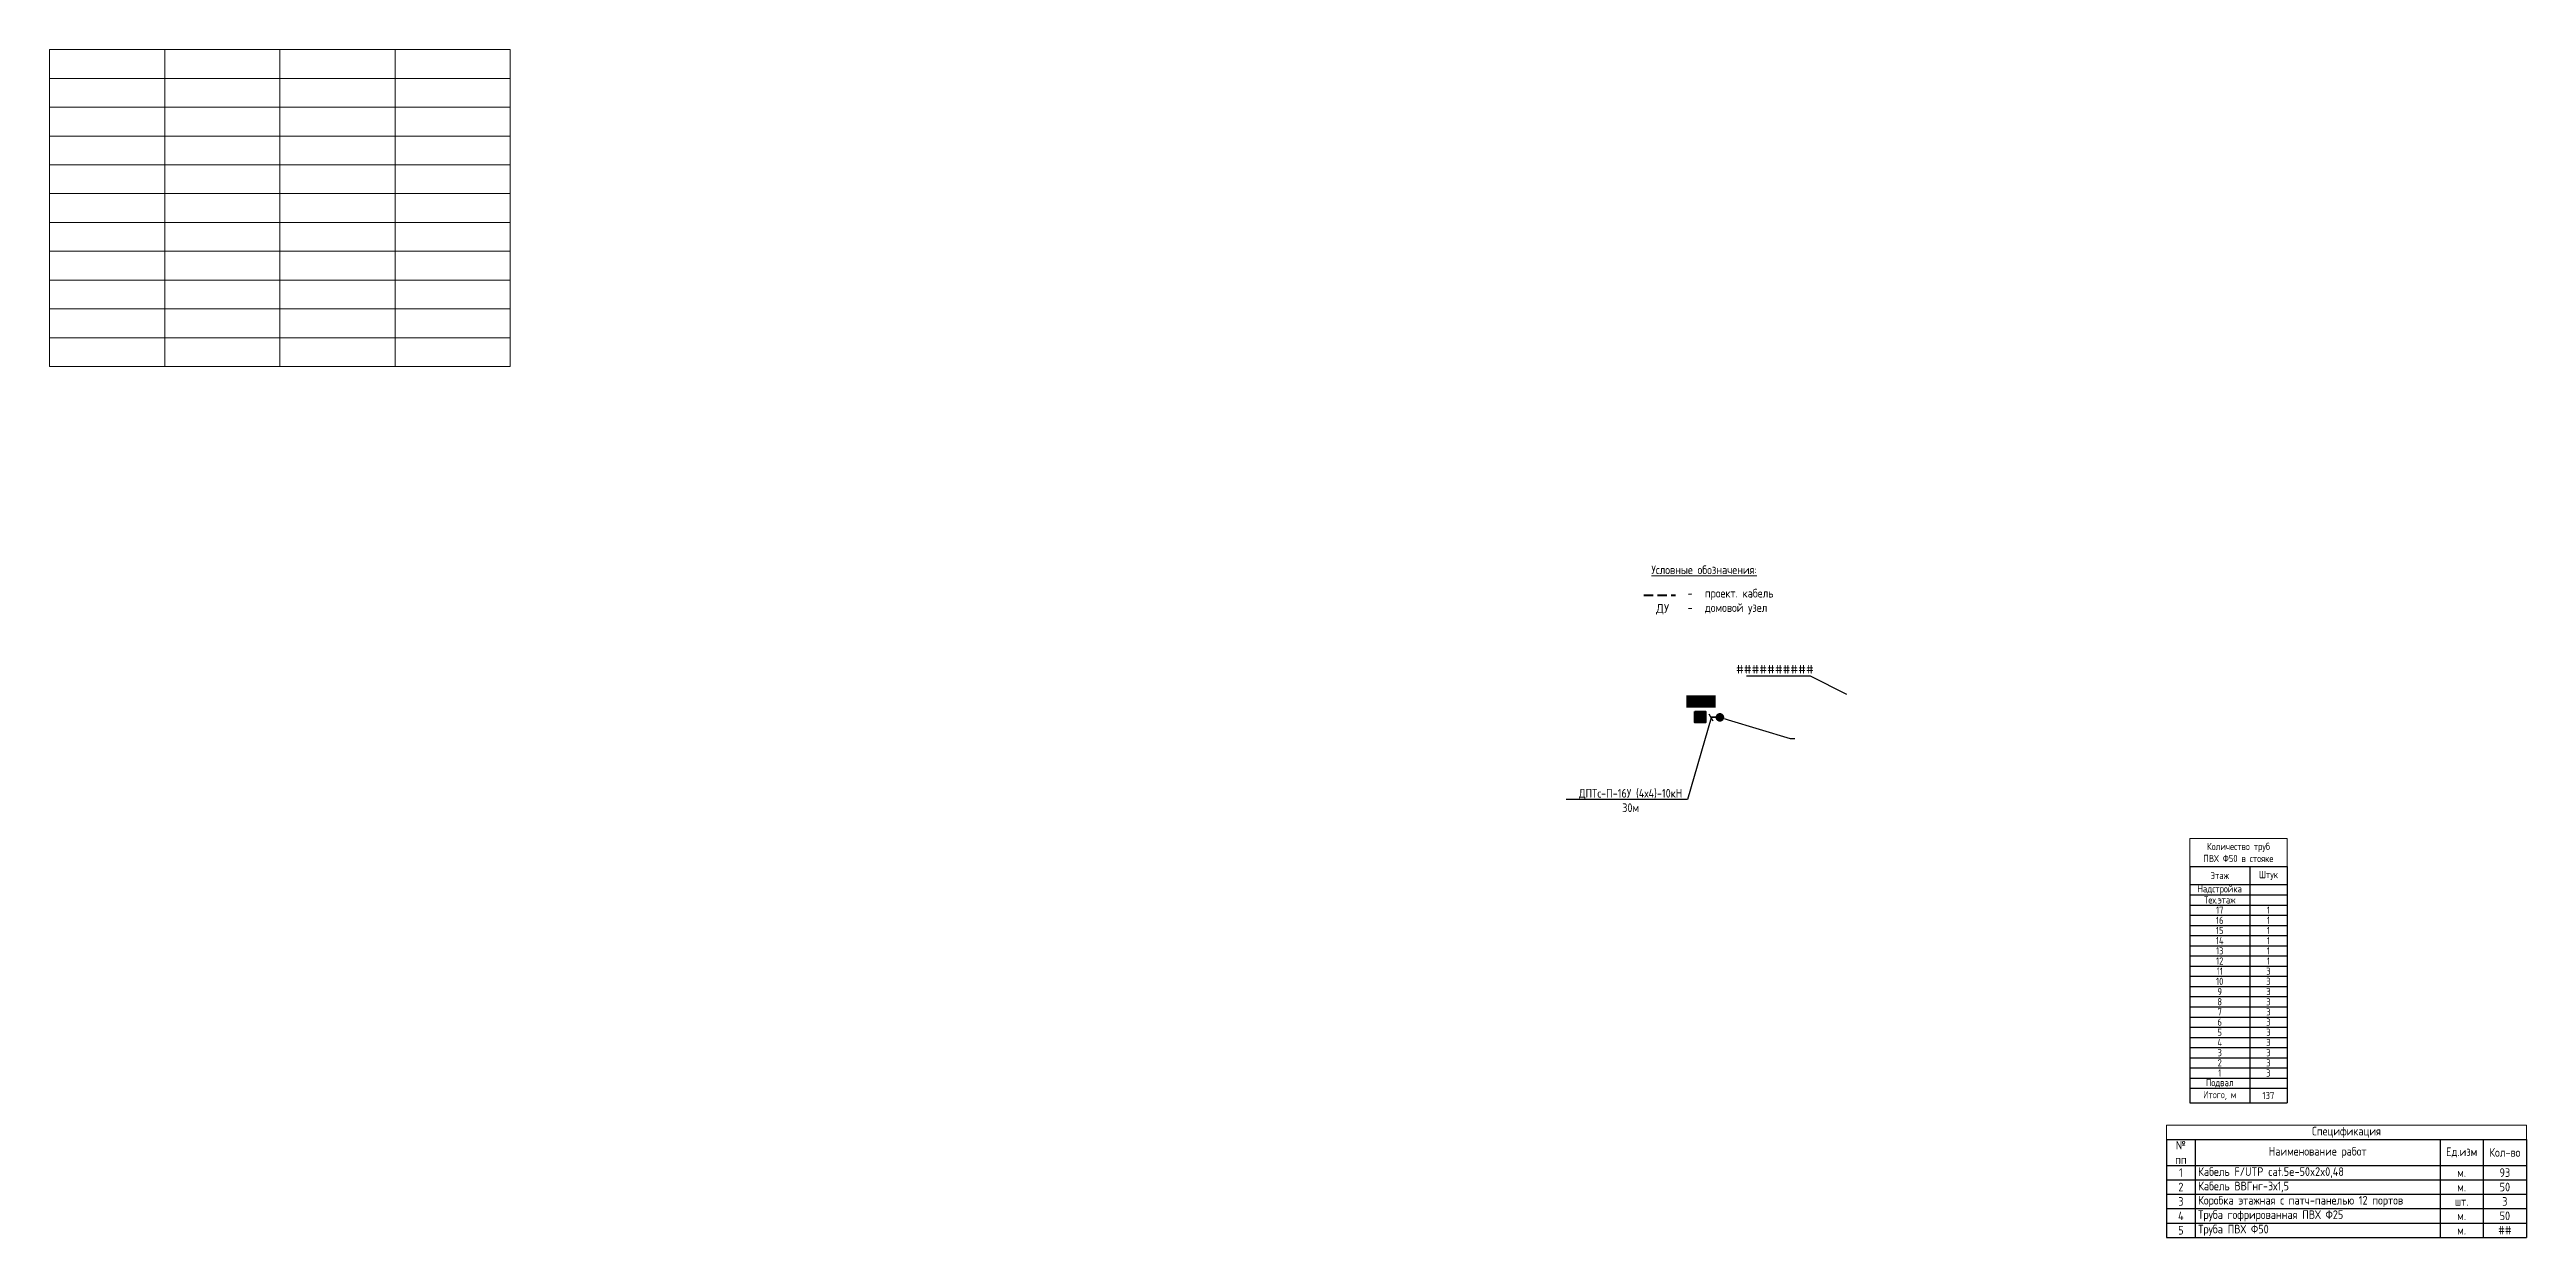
# Model space of a CAD drawing. Header units: millimetres. Extents: x -6680 to 6456, y 1671 to 6150.
# Drawn here: x -6680 to -5820, y 2478 to 2890 of the extents above; entities that cross this region are included whole.
import ezdxf
from ezdxf import colors
from ezdxf.entities.mleader import LeaderData, LeaderLine
from ezdxf.math import Vec2, Vec3

# ---------------------------------------------------------------- set-up
doc = ezdxf.new("R2010")
doc.units = ezdxf.units.MM
doc.linetypes.add('HIDDEN2', pattern=[4.7625, 3.175, -1.5875])
doc.styles.add('AViewportNPage', font='isocpeur.ttf')
doc.styles.add('мой', font='GOST_Common.ttf', dxfattribs={"width": 0.9, "height": 3})

# ---------------------------------------------------------------- blocks, each defined once
blk = doc.blocks.new('_Oblique')
at = {"color": 0, "linetype": 'ByBlock', "lineweight": -2}
blk.add_line((-0.5, -0.5), (0.5, 0.5), dxfattribs=at)
blk = doc.blocks.new('ДУ')
at = {"linetype": 'HIDDEN2', "lineweight": 40, "true_color": 0xffffff}
h = blk.add_hatch(color=7, dxfattribs=at)
h.dxf.hatch_style = 1
h.paths.add_polyline_path([(5, 5), (0, 5), (0, 0), (5, 0)])
at = {"color": 7, "lineweight": 40}
for points in [[(0, 5), (5, 5), (5, 0), (0, 0)], [(0, 2.5), (2.5, 5), (5, 2.5), (2.5, 0)]]:
    blk.add_lwpolyline(points, close=True, dxfattribs=at)
blk = doc.blocks.new('_Dot')
at = {"color": 0, "linetype": 'ByBlock', "lineweight": -2}
blk.add_line((-0.5, 0), (-1, 0), dxfattribs=at)
at = {"color": 0, "linetype": 'ByBlock', "lineweight": 20, "const_width": 0.5}
blk.add_lwpolyline([(-0.25, 0, 1), (0.25, 0, 1)], format="xyb", close=True, dxfattribs=at)
blk = doc.blocks.new('_None')
blk = doc.blocks.new('*T88')
at = {"color": 0, "linetype": 'ByBlock', "lineweight": -2, "transparency": 16777216}
for p, q in [((0, -5), (125, -5)), ((95, -14), (110, -14)), ((95, -14), (95, -39)), ((110, -14), (110, -39)), ((125, -14), (125, -39)), ((10, -19), (125, -19)), ((10, -24), (125, -24)), ((10, -29), (125, -29)), ((10, -34), (125, -34)), ((10, -39), (125, -39))]:
    blk.add_line(p, q, dxfattribs=at)
at = {"linetype": 'ByBlock', "lineweight": -2, "transparency": 16777216}
for p, q in [((0, -5), (0, -39)), ((10, -5), (10, -39)), ((95, -5), (95, -14)), ((110, -5), (110, -14)), ((125, -5), (125, -14)), ((0, -14), (95, -14)), ((110, -14), (125, -14)), ((0, -19), (10, -19)), ((0, -24), (10, -24)), ((0, -29), (10, -29)), ((0, -34), (10, -34)), ((0, -39), (10, -39))]:
    blk.add_line(p, q, dxfattribs=at)
at = {"layer": 'Defpoints', "color": 8, "linetype": 'ByBlock', "lineweight": 0, "transparency": 16777216}
for p, q in [((0, 0), (125, 0)), ((0, 0), (0, -5)), ((125, 0), (125, -5))]:
    blk.add_line(p, q, dxfattribs=at)
at = {"color": 0, "linetype": 'Continuous', "lineweight": 15, "transparency": 16777216, "char_height": 3, "attachment_point": 5, "style": 'мой'}
for s, insert, width in [('№ пп', (5, -9.5), 7), ('Наименование работ^J', (52.5, -9.5), 82), ('{\\C7;Спецификация\\P}', (62.5, -2.5), 122), ('Ед.изм', (102.5, -9.5), 12), ('Кол-во', (117.5, -9.5), 12), ('1', (5, -16.5), 7), ('м.', (102.5, -16.5), 13), ('93', (117.5, -16.5), 13), ('3', (5, -26.5), 7), ('2', (5, -21.5), 7), ('м.', (102.5, -21.5), 13), ('50', (117.5, -21.5), 13), ('3', (117.5, -26.5), 13), ('4', (5, -31.5), 7), ('шт.', (102.5, -26.5), 13), ('м.', (102.5, -31.5), 13), ('50', (117.5, -31.5), 13), ('5', (5, -36.5), 7), ('м.', (102.5, -36.5), 13), ('##', (117.5, -36.5), 13)]:
    blk.add_mtext(s, dxfattribs=dict(at, insert=insert, width=width))
at = {"linetype": 'Continuous', "lineweight": 15, "transparency": 16777216, "char_height": 3, "width": 83, "attachment_point": 4, "style": 'мой'}
for s, insert in [('Кабель F/UTP cat.5e-50x2x0,48', (11, -16.5)), ('Кабель ВВГнг-3х1,5', (11, -21.5)), ('Коробка этажная с патч-панелью 12 портов', (11, -26.5)), ('Труба гофрированная ПВХ Ф25', (11, -31.5)), ('Труба ПВХ Ф50', (11, -36.5))]:
    blk.add_mtext(s, dxfattribs=dict(at, insert=insert))
blk = doc.blocks.new('*T89')
at = {"color": 0, "linetype": 'ByBlock', "lineweight": -2, "transparency": 16777216}
for p, q in [((0, -9.67), (33.84, -9.67)), ((0, -9.67), (0, -91.67)), ((0, -16), (33.84, -16)), ((20.84, -9.67), (20.84, -91.67)), ((33.84, -9.67), (33.84, -91.67)), ((0, -19.54), (33.84, -19.54)), ((0, -23.07), (33.84, -23.07)), ((0, -26.6), (33.84, -26.6)), ((0, -30.14), (33.84, -30.14)), ((0, -33.67), (33.84, -33.67)), ((0, -37.2), (33.84, -37.2)), ((0, -40.74), (33.84, -40.74)), ((0, -44.27), (33.84, -44.27)), ((0, -47.8), (33.84, -47.8)), ((0, -51.34), (33.84, -51.34)), ((0, -54.87), (33.84, -54.87)), ((0, -58.4), (33.84, -58.4)), ((0, -61.94), (33.84, -61.94)), ((0, -65.47), (33.84, -65.47)), ((0, -69), (33.84, -69)), ((0, -72.54), (33.84, -72.54)), ((0, -76.07), (33.84, -76.07)), ((0, -79.6), (33.84, -79.6)), ((0, -83.14), (33.84, -83.14)), ((0, -86.67), (33.84, -86.67)), ((0, -91.67), (33.84, -91.67))]:
    blk.add_line(p, q, dxfattribs=at)
at = {"layer": 'Defpoints', "color": 8, "linetype": 'ByBlock', "lineweight": 0, "transparency": 16777216}
for p, q in [((0, 0), (33.84, 0)), ((0, 0), (0, -9.67)), ((33.84, 0), (33.84, -9.67))]:
    blk.add_line(p, q, dxfattribs=at)
at = {"linetype": 'ByBlock', "lineweight": 18, "transparency": 16777216, "char_height": 2.5, "attachment_point": 5, "style": 'мой'}
for s, insert, width in [('{\\C7;Количество труб \\PПВХ Ф50 в стояке\\P}', (16.92, -4.83), 31.8394), ('Этаж', (10.42, -12.84), 18.8394), ('Штук', (27.34, -12.84), 11)]:
    blk.add_mtext(s, dxfattribs=dict(at, insert=insert, width=width))
at = {"color": 0, "linetype": 'ByBlock', "lineweight": 18, "transparency": 16777216, "char_height": 2.5, "attachment_point": 5, "style": 'мой'}
for s, insert, width in [('Надстройка', (10.42, -17.77), 18.8394), ('Тех.этаж', (10.42, -21.3), 18.8394), ('17', (10.42, -24.84), 18.8394), ('1', (27.34, -24.84), 11), ('14', (10.42, -35.44), 18.8394), ('16', (10.42, -28.37), 18.8394), ('15', (10.42, -31.9), 18.8394), ('1', (27.34, -28.37), 11), ('1', (27.34, -31.9), 11), ('1', (27.34, -35.44), 11), ('13', (10.42, -38.97), 18.8394), ('12', (10.42, -42.5), 18.8394), ('1', (27.34, -38.97), 11), ('1', (27.34, -42.5), 11), ('10', (10.42, -49.57), 18.8394), ('11', (10.42, -46.04), 18.8394), ('3', (27.34, -46.04), 11), ('3', (27.34, -49.57), 11), ('7', (10.42, -60.17), 18.8394), ('9', (10.42, -53.1), 18.8394), ('8', (10.42, -56.64), 18.8394), ('3', (27.34, -53.1), 11), ('3', (27.34, -56.64), 11), ('3', (27.34, -60.17), 11), ('6', (10.42, -63.7), 18.8394), ('5', (10.42, -67.24), 18.8394), ('3', (27.34, -63.7), 11), ('3', (27.34, -67.24), 11), ('4', (10.42, -70.77), 18.8394), ('3', (10.42, -74.3), 18.8394), ('2', (10.42, -77.84), 18.8394), ('3', (27.34, -70.77), 11), ('3', (27.34, -74.3), 11), ('3', (27.34, -77.84), 11), ('Подвал', (10.42, -84.9), 18.8394), ('1', (10.42, -81.37), 18.8394), ('3', (27.34, -81.37), 11), ('Итого, м', (10.42, -89.17), 18.8394), ('137', (27.34, -89.17), 11)]:
    blk.add_mtext(s, dxfattribs=dict(at, insert=insert, width=width))
blk = doc.blocks.new('*U125')
at = {"color": 7, "linetype": 'Continuous', "lineweight": 20}
blk.add_lwpolyline([(-20, 5), (20, 5), (20, -5), (-20, -5)], close=True, dxfattribs=at)
blk = doc.blocks.new('*U126')
at = {"color": 0, "linetype": 'ByBlock', "lineweight": -2, "transparency": 16777216}
for p in [(0, 100), (40, 100), (80, 100), (120, 100), (0, 90), (40, 90), (80, 90), (120, 90), (0, 80), (40, 80), (80, 80), (120, 80), (0, 70), (40, 70), (80, 70), (120, 70), (0, 60), (40, 60), (80, 60), (120, 60), (0, 50), (40, 50), (80, 50), (120, 50), (0, 40), (40, 40), (80, 40), (120, 40), (0, 30), (40, 30), (80, 30), (120, 30), (0, 20), (40, 20), (80, 20), (120, 20), (0, 10), (40, 10), (80, 10), (120, 10), (0, 0), (40, 0), (80, 0), (120, 0)]:
    blk.add_blockref('*U125', p, dxfattribs=at)

msp = doc.modelspace()

# ---------------------------------------------------------------- linework, layer by layer
at = {"color": 5, "linetype": 'HIDDEN2', "lineweight": 50}
for points in [[(-6126.34, 2700.68), (-6115.34, 2700.68)], [(-6099.95, 2658.23), (-6105.88, 2658.34)]]:
    msp.add_lwpolyline(points, dxfattribs=at)

# ---------------------------------------------------------------- block references
at = {"color": 7, "linetype": 'Continuous', "lineweight": 20}
msp.add_blockref('*U126', (-6660, 2785), dxfattribs=at)
at = {"color": 7, "xscale": 0.7500000000000001, "yscale": 0.7500000000000001, "zscale": 0.7500000000000001}
msp.add_blockref('ДУ', (-6108.69, 2656.46), dxfattribs=at)
for name, p in [('*T89', (-5936.8, 2616.17)), ('*T88', (-5944.86, 2516.73))]:
    msp.add_blockref(name, p)

# ---------------------------------------------------------------- texts
at = {"color": 7, "linetype": 'Continuous', "lineweight": 15, "insert": (-6123.74, 2710.94), "char_height": 3, "width": 39.385, "attachment_point": 1, "style": 'мой'}
msp.add_mtext('{\\LУсловные обозначения:}', dxfattribs=at)
at = {"color": 7, "char_height": 3, "attachment_point": 1}
for s, insert, width, style in [('\\pi-12,l12,t6;-^Iпроект. кабель \\P-^Iдомовой узел', (-6111.16, 2702.82), 35.5293, 'мой'), ('\\pi-10.436,l11.686,t13.25;ДУ', (-6123.34, 2697.53), 7, 'AViewportNPage')]:
    msp.add_mtext(s, dxfattribs=dict(at, insert=insert, width=width, style=style))
at = {"color": 7, "linetype": 'Continuous', "lineweight": 20, "insert": (-6110.95, 2665.23), "char_height": 3, "width": 8.8807, "attachment_point": 1, "style": 'AViewportNPage', "bg_fill": 1, "box_fill_scale": 1.2, "bg_fill_color": 7, "bg_fill_true_color": 16777215, "bg_fill_transparency": 0}
msp.add_mtext('###', dxfattribs=at)

# ---------------------------------------------------------------- leaders
at = {"color": 7, "linetype": 'Continuous', "lineweight": 15}
ml = msp.add_multileader_mtext('Standard', dxfattribs=at)
ml.set_content('\\pxqc;{\\fISOCPEUR|b0|i0|c204|p34;\\W1;\\C7;##########}', color=1, style='мой')
ml.set_leader_properties()
ml.set_arrow_properties(name='NONE')
ml.build(insert=Vec2(0, 0))
ml.multileader.update_dxf_attribs({"text_left_attachment_type": 6, "text_right_attachment_type": 6, "dogleg_length": 10, "arrow_head_size": 2})
ctx = ml.context
ctx.base_point, ctx.char_height, ctx.arrow_head_size, ctx.landing_gap_size, ctx.plane_origin = Vec3(-6096.55, 2672.53), 3, 2, 0.09, Vec3(-6039.7, 2898.19)
ctx.left_attachment, ctx.right_attachment, ctx.text_align_type = 6, 6, 1
notes = []
notes.append((ctx, [(1, (1, 1, 0), (-6068.47, 2672.53), (-1, 0), 1.5, [(0, [(-6055.82, 2666.17)], 0, [])])]))
ctx.mtext.insert, ctx.mtext.alignment, ctx.mtext.flow_direction = Vec3(-6080.86, 2676.43), 2, 5
ml = msp.add_multileader_mtext('Standard', dxfattribs=at)
ml.set_content('{\\C7;ДПТс-П-16У (4х4)-10кН\\P30м}', color=1, style='мой')
ml.set_leader_properties()
ml.set_arrow_properties(name='OBLIQUE')
ml.build(insert=Vec2(0, 0))
ml.multileader.update_dxf_attribs({"text_left_attachment_type": 6, "text_right_attachment_type": 6, "dogleg_length": 10, "arrow_head_size": 2})
ctx = ml.context
ctx.base_point, ctx.char_height, ctx.arrow_head_size, ctx.landing_gap_size, ctx.plane_origin = Vec3(-6160.95, 2629.78), 3, 2, 0.09, Vec3(-6082.45, 2855.44)
ctx.left_attachment, ctx.right_attachment, ctx.text_align_type = 6, 6, 1
notes.append((ctx, [(1, (1, 1, 0), (-6111.21, 2629.78), (-1, 0), 1.5, [(0, [(-6102.95, 2658.12)], 0, [])])]))
ctx.mtext.insert, ctx.mtext.alignment, ctx.mtext.flow_direction = Vec3(-6130.95, 2633.38), 2, 5
for ctx, leaders in notes:
    for number, flags, end, landing, length, lines in leaders:
        leader = LeaderData()
        leader.index, (leader.has_last_leader_line, leader.has_dogleg_vector, leader.attachment_direction) = number, flags
        leader.last_leader_point, leader.dogleg_vector, leader.dogleg_length = Vec3(end), Vec3(landing), length
        for number, points, colour, breaks in lines:
            line = LeaderLine()
            line.index, line.vertices, line.color, line.breaks = number, Vec3.list(points), colors.encode_raw_color(colour), breaks
            leader.lines.append(line)
        ctx.leaders.append(leader)

# ---------------------------------------------------------------- next in the draw order: leaders
at = {"color": 7, "linetype": 'Continuous', "lineweight": 13}
ml = msp.add_multileader_mtext('Standard', dxfattribs=at)
ml.set_content('', color=7, style='мой')
ml.set_leader_properties()
ml.set_arrow_properties(name='DOT')
ml.build(insert=Vec2(0, 0))
ml.multileader.update_dxf_attribs({"text_left_attachment_type": 6, "text_right_attachment_type": 6, "dogleg_length": 10, "arrow_head_size": 3})
ctx = ml.context
ctx.base_point, ctx.char_height, ctx.arrow_head_size, ctx.landing_gap_size, ctx.plane_origin = Vec3(-6074.04, 2650.95), 3, 3, 0.09, Vec3(-6130.96, 2652.17)
ctx.left_attachment, ctx.right_attachment = 6, 6
notes = []
notes.append((ctx, [(0, (1, 1, 0), (-6075.54, 2650.95), (1, 0), 1.5, [(0, [(-6099.95, 2658.23)], 0, [])])]))
ctx.mtext.insert, ctx.mtext.flow_direction = Vec3(-6073.95, 2654.55), 5
ctx.mtext.has_bg_fill, ctx.mtext.bg_color, ctx.mtext.bg_scale_factor, ctx.mtext.bg_transparency, ctx.mtext.use_window_bg_color = 1, -1027028792, 1.5, 0, 1
for ctx, leaders in notes:
    for number, flags, end, landing, length, lines in leaders:
        leader = LeaderData()
        leader.index, (leader.has_last_leader_line, leader.has_dogleg_vector, leader.attachment_direction) = number, flags
        leader.last_leader_point, leader.dogleg_vector, leader.dogleg_length = Vec3(end), Vec3(landing), length
        for number, points, colour, breaks in lines:
            line = LeaderLine()
            line.index, line.vertices, line.color, line.breaks = number, Vec3.list(points), colors.encode_raw_color(colour), breaks
            leader.lines.append(line)
        ctx.leaders.append(leader)

doc.saveas('drawing.dxf')
